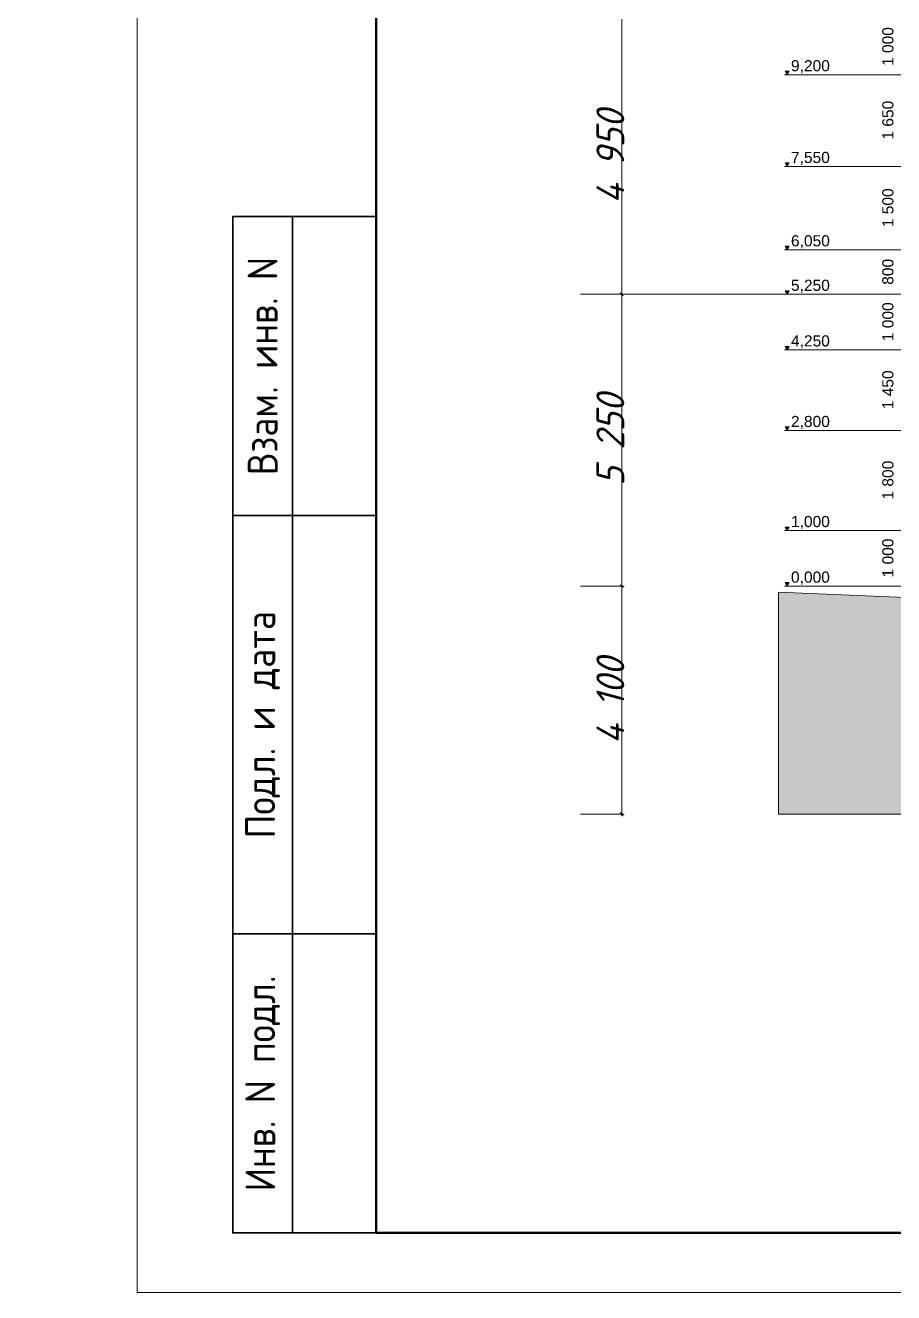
# Model space of a CAD drawing. Header units: millimetres. Extents: x 1499747 to 4230374, y -28481 to 441852.
# Drawn here: x 2494984 to 2510601, y 272203 to 295000 of the extents above; entities that cross this region are included whole.
import ezdxf
from ezdxf.enums import TextEntityAlignment as Align
from ezdxf.xclip import XClip

# ---------------------------------------------------------------- set-up
doc = ezdxf.new("R2010")
doc.units = ezdxf.units.MM
doc.header["$MEASUREMENT"] = 0
doc.header["$XCLIPFRAME"] = 0
for name, color, linetype, lineweight in [('1 Фасад_42_Местность - Рельеф_Ном._пера__21_Ном._пера__7', 7, 'Continuous', 18), ('1 Фасад_42_Местность - Рельеф_Ном._пера__7', 7, 'Continuous', 18), ('1 Фасад_42_Размер - ГКЛ перегородки_Ном._пера__5_Ном._пера__5', 5, 'Continuous', 18), ('1 Фасад_42_Размер - Общий_Ном._пера__1_Ном._пера__7', 7, 'Continuous', 18), ('1 Фасад_42_Сетка кладки_Ном._пера__5_Ном._пера__5', 5, 'Continuous', 18), ('13 этаж_25_0_Ном._пера__7_Ном._пера__7', 7, 'Continuous', 18), ('Кабель 2х6 mm', 150, 'Continuous', 30)]:
    doc.layers.add(name, color=color, linetype=linetype, lineweight=lineweight)
doc.layers.add('Чертеж и Рисунок', color=7, linetype='Continuous')
doc.styles.add('СГЕНЕРИР_СТИЛЬ_1', font='')
doc.styles.add('СГЕНЕРИР_СТИЛЬ_2', font='arial.ttf')
doc.styles.add('СПДС', font='isocpeur.ttf', dxfattribs={"width": 0.9})
doc.styles.get('СГЕНЕРИР_СТИЛЬ_1').set_extended_font_data('GOST Common', italic=True)

# ---------------------------------------------------------------- blocks, each defined once
blk = doc.blocks.new('Чертеж_4_25', base_point=(1186000, 29700))
at = {"layer": '13 этаж_25_0_Ном._пера__7_Ном._пера__7', "linetype": 'Continuous', "insert": (1225411, 3304), "char_height": 250, "attachment_point": 7, "style": 'СГЕНЕРИР_СТИЛЬ_1'}
blk.add_mtext('\\A1;{\\pql;\\fGOST Common|b0|i1|c204|p0;\\W1.000000; }', dxfattribs=at)
blk = doc.blocks.new('Чертеж_5_42', base_point=(1557140, 9891))
at = {"layer": '1 Фасад_42_Местность - Рельеф_Ном._пера__7', "linetype": 'Continuous', "true_color": 0x939598}
blk.add_hatch(color=252, dxfattribs=at).paths.add_polyline_path([(1502340, 9783), (1502340, 5791), (1562566, 5791), (1562566, 7297)])
at = {"layer": '1 Фасад_42_Размер - Общий_Ном._пера__1_Ном._пера__7', "linetype": 'Continuous', "true_color": 0x939598}
for points in [[(1502498, 19091), (1502535, 19154), (1502462, 19154)], [(1502498, 17441), (1502535, 17504), (1502462, 17504)], [(1502498, 15941), (1502535, 16004), (1502462, 16004)], [(1502498, 15141), (1502535, 15204), (1502462, 15204)], [(1502498, 14141), (1502535, 14204), (1502462, 14204)], [(1502498, 12691), (1502535, 12754), (1502462, 12754)], [(1502498, 10891), (1502535, 10954), (1502462, 10954)], [(1502498, 9891), (1502535, 9954), (1502462, 9954)]]:
    blk.add_hatch(color=252, dxfattribs=at).paths.add_polyline_path(points)
at = {"layer": '1 Фасад_42_Местность - Рельеф_Ном._пера__21_Ном._пера__7', "color": 252, "linetype": 'Continuous', "true_color": 0x939598}
for p, q in [((1502340, 9783), (1562566, 7297)), ((1502340, 9783), (1502340, 5791)), ((1562566, 5791), (1502340, 5791))]:
    blk.add_line(p, q, dxfattribs=at)
at = {"layer": '1 Фасад_42_Размер - ГКЛ перегородки_Ном._пера__5_Ном._пера__5', "color": 252, "linetype": 'Continuous', "true_color": 0x939598}
for p, q in [((1499521, 15141), (1499521, 20091)), ((1499568, 15141), (1498778, 15141)), ((1499568, 15141), (1498778, 15141)), ((1499496, 15166), (1499546, 15116)), ((1499496, 15166), (1499546, 15116)), ((1499521, 9891), (1499521, 15141)), ((1499568, 9891), (1498778, 9891)), ((1499568, 9891), (1498778, 9891)), ((1499496, 9916), (1499546, 9866)), ((1499496, 9916), (1499546, 9866)), ((1499521, 5791), (1499521, 9891)), ((1499568, 5791), (1498778, 5791)), ((1499496, 5816), (1499546, 5766)), ((1499521, 5754), (1499521, 5791))]:
    blk.add_line(p, q, dxfattribs=at)
at = {"layer": '1 Фасад_42_Размер - Общий_Ном._пера__1_Ном._пера__7', "color": 252, "linetype": 'Continuous', "true_color": 0x939598}
for p, q in [((1502498, 19091), (1502462, 19154)), ((1502462, 19154), (1502535, 19154)), ((1502535, 19154), (1502498, 19091)), ((1502498, 19091), (1502452, 19091)), ((1502498, 19091), (1505940, 19091)), ((1502498, 17441), (1502452, 17441)), ((1502498, 17441), (1502462, 17504)), ((1502462, 17504), (1502535, 17504)), ((1502535, 17504), (1502498, 17441)), ((1502498, 17441), (1505940, 17441)), ((1502498, 15941), (1502462, 16004)), ((1502462, 16004), (1502535, 16004)), ((1502535, 16004), (1502498, 15941)), ((1502498, 15941), (1502452, 15941)), ((1502498, 15941), (1505940, 15941)), ((1502498, 15141), (1502452, 15141)), ((1502498, 15141), (1502462, 15204)), ((1502462, 15204), (1502535, 15204)), ((1502535, 15204), (1502498, 15141)), ((1502498, 15141), (1504790, 15141)), ((1502498, 14141), (1502452, 14141)), ((1502498, 14141), (1502462, 14204)), ((1502462, 14204), (1502535, 14204)), ((1502535, 14204), (1502498, 14141)), ((1502498, 14141), (1505940, 14141)), ((1502498, 12691), (1502452, 12691)), ((1502498, 12691), (1502462, 12754)), ((1502462, 12754), (1502535, 12754)), ((1502535, 12754), (1502498, 12691)), ((1502498, 12691), (1505940, 12691)), ((1502498, 10891), (1502462, 10954)), ((1502462, 10954), (1502535, 10954)), ((1502535, 10954), (1502498, 10891)), ((1502498, 10891), (1502452, 10891)), ((1502498, 10891), (1505940, 10891)), ((1502498, 9891), (1502452, 9891)), ((1502498, 9891), (1502462, 9954)), ((1502462, 9954), (1502535, 9954)), ((1502535, 9954), (1502498, 9891)), ((1502498, 9891), (1504790, 9891))]:
    blk.add_line(p, q, dxfattribs=at)
at = {"layer": '1 Фасад_42_Сетка кладки_Ном._пера__5_Ном._пера__5', "color": 252, "linetype": 'Continuous', "true_color": 0x939598}
blk.add_line((1529845, 15141), (1498778, 15141), dxfattribs=at)
at = {"layer": '1 Фасад_42_Размер - ГКЛ перегородки_Ном._пера__5_Ном._пера__5', "color": 252, "linetype": 'Continuous', "true_color": 0x939598, "char_height": 500, "attachment_point": 7, "rotation": 90, "style": 'СГЕНЕРИР_СТИЛЬ_1'}
for s, insert in [('\\A1;{\\pql;\\fGOST Common|b0|i1|c204|p0;\\W1.000000;4\xa0950}', (1499567, 16771)), ('\\A1;{\\pql;\\fGOST Common|b0|i1|c204|p0;\\W1.000000;5\xa0250}', (1499567, 11697)), ('\\A1;{\\pql;\\fGOST Common|b0|i1|c204|p0;\\W1.000000;4\xa0100}', (1499567, 7049))]:
    blk.add_mtext(s, dxfattribs=dict(at, insert=insert))
at = {"layer": '1 Фасад_42_Размер - Общий_Ном._пера__1_Ном._пера__7', "color": 252, "linetype": 'Continuous', "true_color": 0x939598, "char_height": 200, "attachment_point": 7, "rotation": 90, "style": 'СГЕНЕРИР_СТИЛЬ_2'}
for s, insert in [('\\A1;{\\pql;\\fArial|b0|i0|c204|p0;\\W1.000000;1\xa0000}', (1504411, 19248)), ('\\A1;{\\pql;\\fArial|b0|i0|c204|p0;\\W1.000000;1\xa0650}', (1504411, 17923)), ('\\A1;{\\pql;\\fArial|b0|i0|c204|p0;\\W1.000000;1\xa0500}', (1504411, 16348)), ('\\A1;{\\pql;\\fArial|b0|i0|c204|p0;\\W1.000000;800}', (1504411, 15312)), ('\\A1;{\\pql;\\fArial|b0|i0|c204|p0;\\W1.000000;1\xa0000}', (1504411, 14298)), ('\\A1;{\\pql;\\fArial|b0|i0|c204|p0;\\W1.000000;1\xa0450}', (1504411, 13073)), ('\\A1;{\\pql;\\fArial|b0|i0|c204|p0;\\W1.000000;1\xa0800}', (1504411, 11448)), ('\\A1;{\\pql;\\fArial|b0|i0|c204|p0;\\W1.000000;1\xa0000}', (1504411, 10048))]:
    blk.add_mtext(s, dxfattribs=dict(at, insert=insert))
at = {"layer": '1 Фасад_42_Размер - Общий_Ном._пера__1_Ном._пера__7', "color": 252, "linetype": 'Continuous', "true_color": 0x939598, "char_height": 200, "attachment_point": 7, "style": 'СГЕНЕРИР_СТИЛЬ_2'}
for s, insert in [('\\A1;{\\pql;\\fArial|b0|i0|c204|p0;\\W1.000000;9,200}', (1502566, 19116)), ('\\A1;{\\pql;\\fArial|b0|i0|c204|p0;\\W1.000000;7,550}', (1502566, 17466)), ('\\A1;{\\pql;\\fArial|b0|i0|c204|p0;\\W1.000000;6,050}', (1502566, 15966)), ('\\A1;{\\pql;\\fArial|b0|i0|c204|p0;\\W1.000000;5,250}', (1502566, 15166)), ('\\A1;{\\pql;\\fArial|b0|i0|c204|p0;\\W1.000000;4,250}', (1502566, 14166)), ('\\A1;{\\pql;\\fArial|b0|i0|c204|p0;\\W1.000000;2,800}', (1502566, 12716)), ('\\A1;{\\pql;\\fArial|b0|i0|c204|p0;\\W1.000000;1,000}', (1502566, 10916)), ('\\A1;{\\pql;\\fArial|b0|i0|c204|p0;\\W1.000000;0,000}', (1502566, 9916))]:
    blk.add_mtext(s, dxfattribs=dict(at, insert=insert))
blk = doc.blocks.new('*U32')
at = {"lineweight": 0}
blk.add_lwpolyline([(-415, -5), (5, -5), (5, 292), (-415, 292)], close=True, dxfattribs=at)
at = {"color": 0, "linetype": 'Continuous', "lineweight": 50}
blk.add_lwpolyline([(-395, 287), (0, 287), (0, 0), (-395, 0)], close=True, dxfattribs=at)
at = {"lineweight": 35}
for points in [[(-395, 85), (-407, 85), (-407, 0), (-395, 0)], [(-402, 0), (-402, 85)], [(-395, 60), (-407, 60)], [(-395, 25), (-407, 25)]]:
    blk.add_lwpolyline(points, dxfattribs=at)
at = {"lineweight": -2, "char_height": 2.5, "attachment_point": 5, "rotation": 90, "style": 'СПДС'}
for s, insert, width in [('Взам. инв. N', (-404.5, 72.5), 24.9913), ('Подл. и дата', (-404.5, 42.5), 34.9913), ('Инв. N подл.', (-404.5, 12.5), 24.9913)]:
    blk.add_mtext(s, dxfattribs=dict(at, insert=insert, width=width))
at = {"style": 'СПДС'}
for tag, p in [('ШИФР_ПРОЕКТА_ЛИСТ2', (-65, 7.5)), ('ЛИСТ_второй', (-5, 5))]:
    blk.add_attdef(tag, text='', height=2.5, dxfattribs=at).set_placement(p, align=Align.MIDDLE_CENTER)

msp = doc.modelspace()

# ---------------------------------------------------------------- block references
at = {"layer": 'Кабель 2х6 mm', "lineweight": 35}
ref = msp.add_blockref('Чертеж_5_42', (2563328.67685, 284912.32313), dxfattribs=at)
XClip(ref).set_block_clipping_path([(1496000, -1299.0576434789), (1580000, 60181.6414690267)])
at = {"layer": 'Чертеж и Рисунок', "linetype": 'Continuous'}
ref = msp.add_blockref('Чертеж_4_25', (2455572.80168, 301019.07632), dxfattribs=at)
XClip(ref).set_block_clipping_path([(1144000, 0), (1228000, 59400.0000000006)])

# ---------------------------------------------------------------- next in the draw order: block references
at = {"lineweight": 0, "xscale": 215.0767254341117, "yscale": 215.0767254341117, "zscale": 215.0767254341117}
msp.add_blockref('*U32', (2586250.72945, 273277.9428), dxfattribs=at)

doc.saveas('drawing.dxf')
